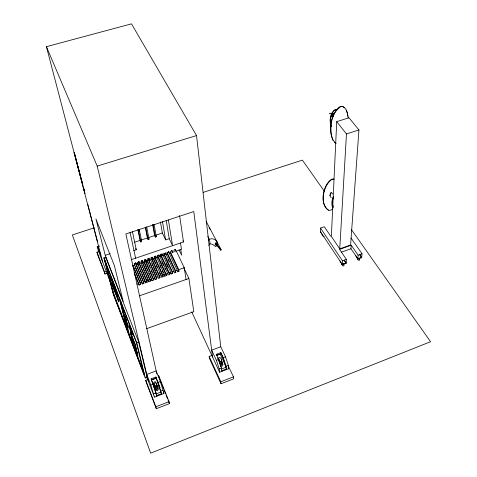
<?xml version="1.0" encoding="UTF-8"?>
<svg xmlns="http://www.w3.org/2000/svg" width="477" height="477" viewBox="0 0 477 477"><rect width="100%" height="100%" fill="white"/><g stroke="black" fill="none" stroke-linecap="round" stroke-linejoin="round"><path stroke-width="0.72" d="M330.764 236.27L324.33 226.736L320.526 228.066L320.401 231.965L322.5 235.131L322.518 234.773M336.714 121.665L331.366 236.461L339.749 248.869L350.601 244.993L358.948 129.947L349.015 117.765L336.714 121.665L346.469 133.954L339.749 248.869M339.964 260.979L342.206 264.729L346.117 263.31L346.385 259.416L339.582 249.34L351.215 245.184L358.132 255.171L357.804 259.071L361.679 257.663L362.025 253.764L350.965 237.922M342.206 264.729L342.45 260.841L320.526 228.066M359.592 254.265L361.709 257.312L357.833 258.719L350.953 248.732L351.215 245.184M355.52 255.362L357.804 259.071M330.001 194.58L329.947 195.779M333.167 197.889L333.125 198.694M331.545 114.623L333.954 110.706L335.092 110.038L336.202 110.008M331.759 116.865L332.749 114.617L333.721 114.587M331.909 113.747C330.305 117.831 329.673 122.613 331.378 126.769M217.095 245.75L217.351 245.083L221.089 249.59L220.827 250.252L217.071 245.721M333.274 196.894C331.837 200.268 331.175 204.335 332.767 207.775M333.501 197.21L332.308 201.044L332.439 206.732M333.244 205.623L333.143 207.775M359.086 258.254L358.549 258.319M341.8 263.537C340.822 265.486 345.354 267.412 343.649 264.491M216.337 244.731C217.536 240.307 213.094 244.337 216.182 244.904M322.249 234.195L322.744 235.924L324.104 236.61M218.669 358.263L219.032 359.879L220.07 361.256L220.469 364.649L221.561 364.965L222.067 364.04L221.304 359.02L220.273 357.655L219.181 357.339L218.669 358.263L218.83 359.622M221.561 364.965L221.161 361.572L221.674 360.642M330.346 193.441L330.609 192.988M333.405 197.12L333.578 196.816M156.933 389.506L157.517 388.546L156.498 383.514L155.544 382.083L154.459 381.755L153.874 382.715L154.9 387.741L155.854 389.172L156.933 389.506L156.182 386.179L156.76 385.213L156.498 383.514M154.113 384.754L153.779 385.303L154.089 387.33M154.9 387.741L154.846 385.702M208.795 245.434L210.023 243.765L209.546 239.687L207.829 236.413M331.992 113.365C333.954 111.737 333.411 117.908 331.694 116.352M357.452 257.813C356.009 259.184 360.397 262.022 359.36 259.226M343.5 263.99L343.154 264.031M330.907 192.66L331.217 192.481M332.69 209.015L330.668 210.208L328.689 210.393C319.167 204.502 323.328 184.587 332.028 179.418L334.079 179.269M147.775 379.495L145.741 380.264L146.212 382.226L156.289 408.694L169.436 403.62L169.025 401.682L158.62 375.423L158.907 376.735M211.925 355.395L209.17 356.426L209.439 358.43L221.018 383.741L233.664 378.863L233.468 376.884L228.143 365.644M156.289 408.694L155.83 406.756L169.025 401.682M221.018 383.741L220.779 381.761L233.468 376.884M221.793 370.707L226.348 368.971L223.367 358.734L220.851 352.622L216.296 354.339L216.421 355.371L220.97 353.66M154.453 397.12L163.915 393.507L160.344 381.463L156.17 370.915L146.737 374.439L150.821 385.058L154.453 397.12L146.743 377.009M191.73 311.892L219.593 372.251L228.692 368.781L228.334 365.388L225.538 356.838L220.744 346.755L196.536 135.563L131.497 23.85L46.424 46.668L102.674 262.022M153.677 393.805L156.062 392.899L151.143 378.827L155.884 377.045L160.004 387.688M161.554 394.407L160.821 391.086L163.194 390.186M219.593 372.251L219.187 368.87L221.477 368L218.675 359.431L216.296 354.339M226.426 369.645L226.05 366.258L228.334 365.388M155.884 377.045L160.779 392.136L156.051 393.936L153.439 385.172M221.727 368.912L225.627 367.427M150.821 385.058L153.206 384.158M160.344 381.463L157.97 382.357L160.821 391.086M220.744 346.755L211.669 350.148L216.379 360.296L218.675 359.431M220.851 352.622L223.248 357.702L225.538 356.838M153.183 384.504L151.382 379.847L156.11 378.064M151.34 380.038L156.271 378.183M216.725 355.431L220.183 354.131L225.997 366.461M145.235 378.022L147.107 377.325L138.676 341.937L105.721 257.24L103.903 257.848L113.305 294.279L145.235 378.022L136.69 342.659L103.903 257.848M137.728 355.317L135.39 344.734L130.34 332.278L132.952 342.838L137.728 355.317L135.158 344.817L130.34 332.278M132.952 342.838L132.66 340.644M136.368 342.385L120.508 301.333L128.802 334.455L144.245 374.946L136.368 342.385L136.863 342.206M136.69 342.659L138.676 341.937M132.201 334.83L132.302 333.536L131.294 330.09L130.024 326.435L128.999 324.831L130.143 329.494L132.201 334.83L131.056 330.173L128.999 324.831M342.45 260.841L346.385 259.416M358.132 255.171L362.025 253.764M130.143 329.494L129.237 324.748M131.408 333.113L132.439 334.741M128.802 334.455L129.255 334.294L121.158 301.875M146.606 328.683L193.811 311.666L188.904 278.508L183.812 267.806M126.983 324.909L125.063 316.197L126.983 324.909L128.14 327.24L125.063 316.197M341.419 252.148L350.953 248.732M127.908 327.323L125.994 318.618M118.69 301.816L117.068 294.428L112.429 283.07L114.301 290.398L118.69 301.816L116.835 294.506L112.429 283.07M139.201 295.901L188.904 278.508M114.301 290.398L112.655 282.986M115.828 291.125L115.112 287.309L111.344 278.222L112.298 281.967L115.828 291.125L114.879 287.387L111.344 278.222M136.833 284.155L138.724 283.499L134.186 272.588M134.258 273.488L139.069 285.079L140.703 284.513L140.357 282.933L141.961 282.384L134.156 263.888M135.164 266.947L142.295 283.958L143.929 283.398L143.595 281.818L145.187 281.263L137.698 263.602M141.776 274.019L145.521 282.843L147.143 282.283L146.821 280.697L148.413 280.148L140.864 262.529M147.578 279.021L148.735 281.728L150.356 281.168L150.04 279.582L151.626 279.033L144.024 261.456M151.358 279.266L151.942 280.619L153.564 280.053L153.254 278.473L154.84 277.924L147.172 260.382M154.268 277.483L155.15 279.504L156.766 278.944L156.462 277.364L158.048 276.815L150.619 259.983M158.048 276.815L158.346 278.395L159.962 277.835L159.664 276.255L161.244 275.706L153.463 258.242M161.244 275.706L161.536 277.292L163.152 276.732L162.86 275.146L164.44 274.603L156.599 257.175M163.82 274.174L164.726 276.189L166.33 275.628L166.05 274.042L167.624 273.5L159.723 256.107M167.624 273.5L167.904 275.086L169.508 274.525L169.234 272.939L170.802 272.397L162.729 254.784M170.456 272.629L171.076 273.983L172.68 273.428L172.412 271.842L173.98 271.3L165.531 253.048M173.98 271.3L174.242 272.886L175.84 272.331L175.584 270.745L177.146 270.203L168.321 251.313M177.146 270.203L177.402 271.789L179 271.24L178.744 269.648L184.265 267.74L176.257 250.962M105.316 260.68L104.857 260.83L119.268 298.125L127.597 331.294L113.502 294.345L113.931 294.196L105.864 262.815M112.304 286.641L109.442 275.628M112.298 281.967L116.06 291.048M111.463 284.435L112.524 286.564M208.419 240.11C212.676 235.775 221.364 242.912 215.765 246.675L212.593 244.337L210.023 243.765M132.791 265.916L134.729 265.254L134.365 263.584L136.052 263.012L136.41 264.681L138.05 264.121L137.698 262.457L139.373 261.885L139.731 263.554L141.365 262.994L141.019 261.324L142.695 260.758L143.04 262.428L144.674 261.867L144.334 260.198L146.01 259.631L146.35 261.301L147.977 260.746L147.643 259.077L149.319 258.504L149.647 260.18L151.275 259.625L150.947 257.95L152.616 257.383L152.938 259.059L154.566 258.504L154.244 256.829L155.913 256.268L156.223 257.938L157.845 257.389L157.535 255.714L159.199 255.147L159.503 256.823L161.125 256.274L160.821 254.599L162.478 254.032L162.776 255.708L164.392 255.159L164.1 253.484L165.752 252.923L166.044 254.599L167.66 254.05L167.373 252.375L169.025 251.808L169.305 253.49L170.915 252.941L170.635 251.26L172.286 250.705L172.561 252.381L174.165 251.832L173.896 250.157L175.542 249.596L175.81 251.272L181.469 249.346L180.503 243.014M110.288 277.835L109.215 275.7M131.551 259.571L183.508 241.994L179.596 215.544M107.748 273.106L105.029 274.031L104.493 271.979L106.538 271.288M133.804 250.58L136.273 249.751L132.451 231.744M160.451 221.978L162.359 232.985L165.614 239.895L169.246 238.679L166.199 220.332M105.029 274.031L97.487 254.217L96.944 252.16L98.942 251.492M134.609 242.238L140.077 240.414L137.865 229.598M141.055 240.086L147.375 237.975L145.27 227.153M148.347 237.653L154.643 235.555L152.616 224.56M155.609 235.233L162.359 232.985M140.077 240.414L140.763 241.964L141.735 241.636L139.248 229.377M147.375 237.975L148.073 239.52L149.045 239.198L146.677 226.927M154.643 235.555L155.347 237.093L156.319 236.765L154.041 224.303M105.232 255.32L95.943 218.961L114.313 265.403L123.209 301.494L105.232 255.32L110.127 253.681M111.439 284.882L98.125 250.151L97.207 246.651L99.264 245.971M97.207 246.651L97.785 247.05L99.168 246.591M94.297 227.803L72.355 234.94L150.649 453.15L430.576 341.717L351.257 229.359M203.291 192.35L302.382 160.123L324.676 191.7M346.469 133.954L358.948 129.947M46.424 46.668L97.207 166.097L196.536 135.563M331.235 197.406L330.931 197.436C329.529 196.405 330.09 193.692 331.437 192.791L332.016 192.905L332.505 194.121M333.846 178.958L331.801 179.108C323.102 184.277 318.952 204.192 328.474 210.077M335.957 109.698L334.848 109.728C329.828 113.246 329.231 121.027 331.133 126.459M220.07 361.256L221.161 361.572M220.41 365.734L222.157 366.241L222.968 364.756L222.377 362.168L221.555 361.077M154.137 384.408L155.091 385.845L156.182 386.179M334.335 142.325L335.814 143.154M336.058 143.47C326.411 135.617 330.257 112.721 340.31 106.413L342.564 106.353C346.922 108.416 347.787 113.806 348.252 118.111M344.841 107.915L342.82 106.663L340.566 106.723C330.454 113.764 329.064 129.434 332.934 140.375M358.287 258.659L359.419 259.089L359.628 258.176M342.736 264.294L343.863 264.729L343.947 263.447M209.069 227.911L210.47 229.622M359.741 254.879L361.679 257.663M344.15 259.995L346.141 262.958L342.224 264.377L320.407 231.613M344.227 260.49L346.117 263.31M156.432 384.301L157.953 386.585L158.382 389.298L157.452 390.842L155.717 390.305L154.196 388.01M221.089 249.59L206.153 221.382L206.702 222.52M219.462 247.676L220.827 250.252M182.882 240.712L183.508 241.994M179.06 249.876L181.636 255.231L180.741 249.399M174.856 249.28L175.81 251.272M169.246 238.679L172.579 245.691L168.393 220.01M228.209 367.755L228.692 368.781M171.619 250.383L172.561 252.381M170.527 252.13L178.744 269.648M170.474 253.048L179 271.24M217.607 357.917L218.502 359.825M167.105 252.512L175.584 270.745M167.039 252.709L167.66 254.05M167.063 253.43L175.84 272.331M165.424 253.257L166.044 254.599M167.993 259.369L168.93 261.396M155.848 235.745L156.319 236.765M163.993 253.573L172.412 271.842M163.778 253.818L164.392 255.159M163.963 254.485L172.68 273.428M209.17 356.426L220.779 381.761M161.858 253.698L162.776 255.708M166.115 263.149L167.976 267.209M160.695 254.235L169.234 272.939M169.508 274.525L160.546 254.867L161.125 256.274M161.834 261.712L163.659 265.725M164.869 268.396L165.477 269.738M158.591 254.807L159.503 256.823M157.571 255.296L166.05 274.042M157.261 255.547L166.33 275.628M157.243 256.042L157.845 257.389M148.58 238.166L149.045 239.198M159.902 265.462L160.809 267.478M162.317 270.823L163.217 272.838M155.317 255.916L156.223 257.938M154.447 256.358L162.86 275.146M154.149 256.608L163.152 276.732M153.767 259.828L155.562 263.859M156.158 265.2L157.35 267.889M159.443 272.588L160.344 274.603M152.038 257.031L152.938 259.059M151.316 257.425L159.664 276.255M151.024 257.669L159.962 277.835M151.817 263.59L152.712 265.611M153.302 266.953L155.085 270.996M155.675 272.337L156.861 275.032M148.752 258.146L149.647 260.18M148.174 258.492L156.462 277.364M147.9 258.731L156.766 278.944M147.196 261.295L148.377 263.99M148.967 265.337L149.85 267.364M151.322 270.739L152.205 272.761M152.795 274.108L153.677 276.135M145.753 259.941L146.35 261.301M145.032 259.56L153.254 278.473M144.764 259.798L153.564 280.053M144.346 263.042L147.852 271.151M148.729 273.178L149.313 274.531M149.897 275.885L150.774 277.912M142.164 260.382L143.04 262.428M141.878 260.633L150.04 279.582M141.627 260.865L150.356 281.168M135.718 248.469L136.273 249.751M141.776 265.468L142.647 267.502M143.225 268.855L144.096 270.888M144.674 272.242L145.545 274.275M146.123 275.628L146.994 277.662M138.855 261.509L139.731 263.554M138.724 261.706L146.821 280.697M138.479 261.933L147.143 282.283M137.471 262.761L138.05 264.121M137.752 264.508L138.324 265.868M138.902 267.227L139.767 269.267M140.339 270.62L141.204 272.659M135.832 263.316L136.41 264.681M135.557 262.779L143.595 281.818M135.331 263.006L143.929 283.398M132.958 265.218L140.357 282.933M133.023 266.118L140.703 284.513M74.579 153.475L74.418 153.081L80.404 176.031M75.682 156.712L74.084 152.723L85.037 193.626M80.81 177.265L80.649 176.872L82.789 184.855M159.056 377.396L159.873 379.465M160.421 380.849L161.786 384.295M162.335 385.678L163.7 389.131M164.243 390.508L165.614 393.96M166.157 395.338L167.522 398.79M168.071 400.173L169.436 403.62M84.357 191.158L84.518 191.557L83.499 187.652M163.283 391.897L163.915 393.507M160.779 392.136L161.411 393.746L156.671 395.558L156.259 394.479M124.825 316.281L125.761 318.702M114.528 290.32L118.916 301.738M97.785 247.05L100.844 255.01M127.21 324.825L128.14 327.24M146.314 375.25L147.107 377.325M133.184 342.754L137.96 355.234M113.931 294.196L127.52 329.768M129.255 334.294L144.191 373.396M96.944 252.16L104.493 271.979M145.741 380.264L155.83 406.756M331.3 126.089L331.11 125.344M130.805 330.615L131.64 333.024M346.23 110.068L347.393 113.55M223.248 357.702L226.05 366.258M218.794 360.463L220.756 366.449M216.379 360.296L219.187 368.87M75.873 158.442L76.105 159.33M76.272 159.974L77.447 164.47M77.84 165.99L80.339 175.572M83.511 187.908L84.19 190.508M87.72 204.114L97.523 241.684M80.989 177.957L82.247 182.786M104.857 260.83L113.502 294.345M111.57 278.145L112.369 281.263M105.721 257.24L106.27 259.381M119.506 298.208L128.54 334.24M130.573 332.195L132.314 339.236M97.207 166.097L148.341 381.165M151.143 378.827L151.382 379.847M153.874 382.715L154.637 386.048M156.062 392.899L156.826 396.214M222.067 364.04L221.304 359.02M155.091 385.845L155.854 389.172M156.76 385.213L157.517 388.546M155.544 382.083L155.842 383.419M156.873 374.081L125.85 233.986L193.775 211.561L212.557 357.005M138.724 283.499L139.069 285.079M130.036 232.287L135.623 258.194M141.961 282.384L142.295 283.958M145.187 281.263L145.521 282.843M139.004 229.992L139.296 231.434M138.258 229.705L140.763 241.964M148.413 280.148L148.735 281.728M151.626 279.033L151.942 280.619M154.84 277.924L155.15 279.504M145.694 227.255L148.073 239.52M153.057 224.631L155.347 237.093M164.44 274.603L164.726 276.189M162.478 221.561L165.614 239.895M170.802 272.397L171.076 273.983M331.575 116.006L331.497 115.118M184.265 267.74L186.054 279.504M347.494 114.259L347.799 116.388M219.032 359.879L219.36 362.598M221.477 368L221.877 371.38M329.869 113.472C330.048 115.023 330.543 112.178 329.869 113.472M331.789 114.933C332.725 122.303 334.961 108.607 331.789 114.933M215.431 243.777C216.099 248.97 218.001 240.462 215.431 243.777"/></g></svg>
